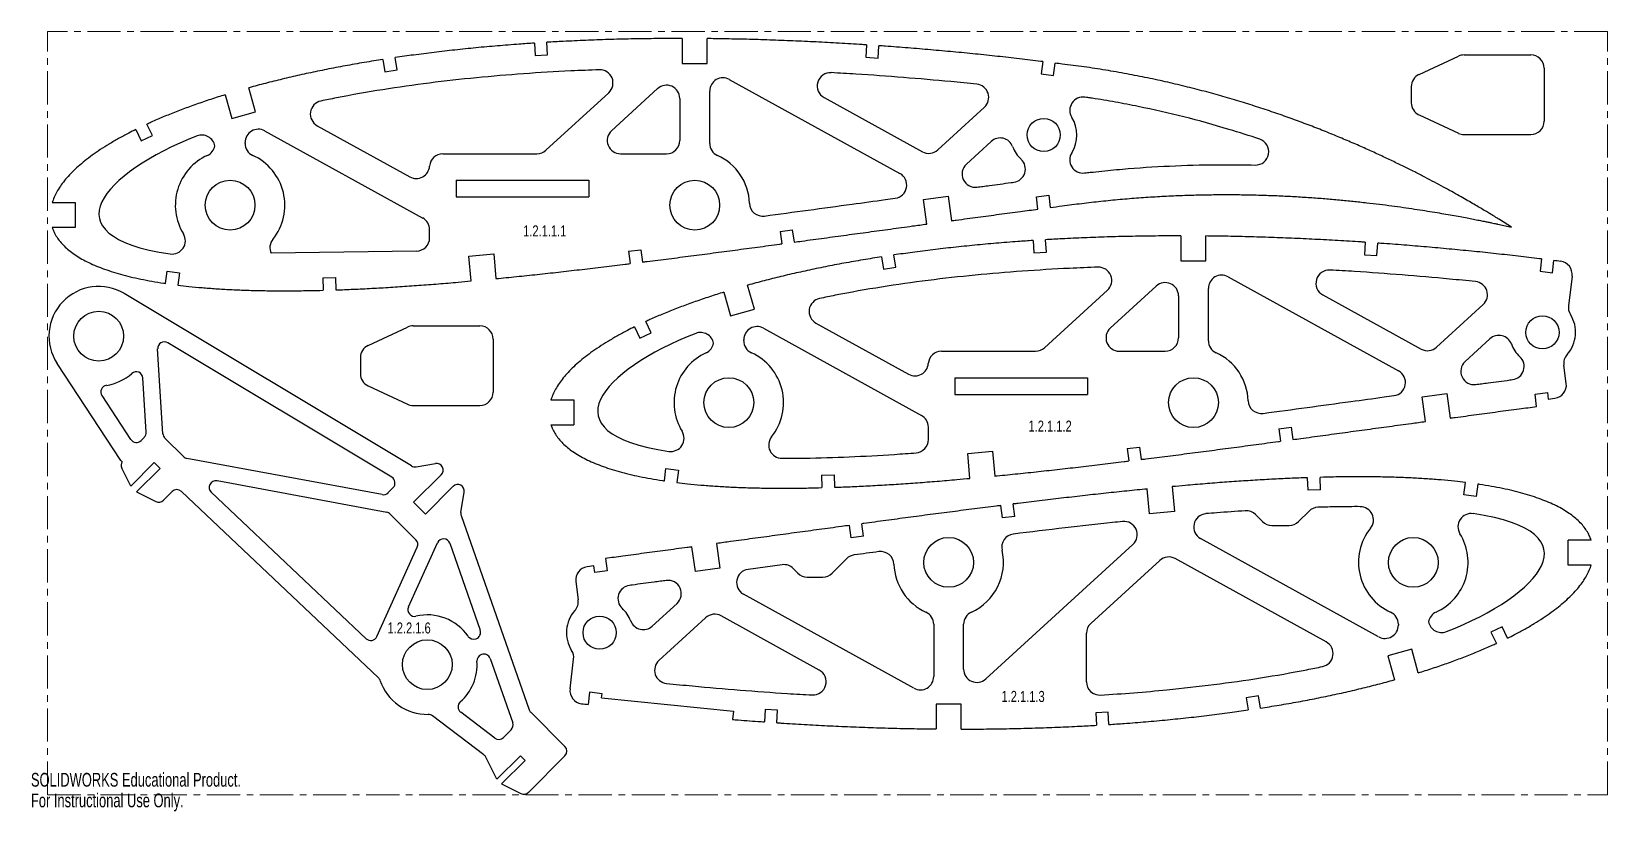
# Model space of a CAD drawing. Header units: inches. Extents: x 0 to 23.8, y 0 to 11.8.
import ezdxf

# ---------------------------------------------------------------- set-up
doc = ezdxf.new("R2010")
doc.units = ezdxf.units.IN
doc.header["$MEASUREMENT"] = 0
doc.linetypes.add('CENTERX2', pattern=[0.8, 0.5, -0.1, 0.1, -0.1])
doc.layers.add('PART_NAMES', color=1, linetype='Continuous')
doc.styles.add('SLDTEXTSTYLE0', font='TXT', dxfattribs={"width": 0.75})
doc.styles.add('SLDTEXTSTYLE1', font='TXT', dxfattribs={"width": 0.7})

msp = doc.modelspace()

# ---------------------------------------------------------------- linework, layer by layer
at = {"color": 7, "linetype": 'CENTERX2', "lineweight": 18}
for p, q in [((0.25, 0.25), (0.25, 11.75)), ((23.75, 11.75), (0.25, 11.75)), ((23.75, 0.25), (23.75, 11.75)), ((0.25, 0.25), (23.75, 0.25))]:
    msp.add_line(p, q, dxfattribs=at)
at = {"color": 7, "linetype": 'Continuous', "lineweight": 25}
for p, q in [((9.812, 11.645), (9.812, 11.268)), ((10.187, 11.268), (10.187, 11.643)), ((7.585, 11.575), (7.597, 11.388)), ((7.597, 11.388), (7.784, 11.4)), ((7.784, 11.4), (7.772, 11.587)), ((12.588, 11.548), (12.575, 11.361)), ((12.762, 11.349), (12.775, 11.536)), ((21.59, 11.397), (22.595, 11.397)), ((5.302, 11.329), (5.33, 11.143)), ((5.33, 11.143), (5.515, 11.171)), ((5.515, 11.171), (5.487, 11.357)), ((9.812, 11.268), (10.187, 11.268)), ((12.575, 11.361), (12.762, 11.349)), ((15.244, 11.297), (15.221, 11.111)), ((15.407, 11.088), (15.43, 11.274)), ((20.911, 11.101), (21.505, 11.379)), ((22.795, 11.197), (22.795, 10.397)), ((10.521, 11.029), (13.091, 9.611)), ((15.221, 11.111), (15.407, 11.088)), ((2.924, 10.796), (3.024, 10.44)), ((3.385, 10.541), (3.284, 10.902)), ((7.757, 9.96), (8.704, 10.826)), ((8.747, 10.255), (9.44, 10.889)), ((9.775, 10.741), (9.775, 10.108)), ((10.225, 10.065), (10.225, 10.853)), ((11.948, 10.755), (13.429, 9.939)), ((20.795, 10.92), (20.795, 10.675)), ((3.024, 10.44), (3.385, 10.541)), ((13.66, 9.966), (14.364, 10.609)), ((20.911, 10.494), (21.505, 10.216)), ((1.579, 10.273), (1.66, 10.104)), ((1.829, 10.185), (1.748, 10.354)), ((3.521, 10.253), (5.902, 8.94)), ((4.312, 10.331), (5.709, 9.56)), ((1.66, 10.104), (1.829, 10.185)), ((3.225, 10.065), (3.225, 10.078)), ((14.092, 9.751), (14.467, 10.093)), ((21.59, 10.197), (22.595, 10.197)), ((6.205, 9.908), (7.622, 9.908)), ((8.882, 9.908), (9.575, 9.908)), ((6.406, 9.508), (8.406, 9.508)), ((6.406, 9.508), (6.406, 9.258)), ((8.406, 9.508), (8.406, 9.258)), ((13.444, 9.22), (13.816, 9.27)), ((13.816, 9.27), (13.866, 8.899)), ((15.146, 9.259), (15.332, 9.284)), ((15.17, 9.073), (15.146, 9.259)), ((15.332, 9.284), (15.356, 9.098)), ((0.32, 9.172), (0.666, 9.172)), ((0.666, 9.172), (0.666, 8.797)), ((6.406, 9.258), (8.406, 9.258)), ((13.495, 8.848), (13.444, 9.22)), ((0.666, 8.797), (0.321, 8.797)), ((22.096, 8.848), (22.306, 8.804)), ((22.306, 8.804), (22.123, 8.917)), ((6.006, 8.642), (6.006, 8.765)), ((11.285, 8.736), (11.47, 8.762)), ((11.285, 8.736), (11.31, 8.551)), ((11.47, 8.762), (11.496, 8.576)), ((15.098, 8.601), (15.11, 8.414)), ((15.297, 8.425), (15.285, 8.613)), ((17.325, 8.671), (17.325, 8.294)), ((17.7, 8.294), (17.7, 8.669)), ((20.101, 8.574), (20.088, 8.387)), ((20.275, 8.374), (20.288, 8.561)), ((5.809, 8.442), (3.619, 8.408)), ((6.599, 8.366), (6.972, 8.4)), ((6.633, 7.991), (6.599, 8.366)), ((6.972, 8.4), (7.006, 8.026)), ((9.002, 8.439), (9.189, 8.462)), ((9.002, 8.439), (9.026, 8.253)), ((9.189, 8.462), (9.212, 8.276)), ((12.815, 8.354), (12.843, 8.169)), ((13.029, 8.197), (13, 8.383)), ((15.11, 8.414), (15.297, 8.425)), ((20.088, 8.387), (20.275, 8.374)), ((22.757, 8.323), (22.734, 8.137)), ((2.029, 7.954), (2.054, 8.139)), ((2.054, 8.139), (2.24, 8.114)), ((2.24, 8.114), (2.215, 7.928)), ((12.843, 8.169), (13.029, 8.197)), ((17.325, 8.294), (17.7, 8.294)), ((22.734, 8.137), (22.92, 8.114)), ((22.92, 8.114), (22.943, 8.3)), ((4.398, 8.038), (4.586, 8.044)), ((4.398, 8.038), (4.404, 7.851)), ((4.586, 8.044), (4.591, 7.857)), ((10.898, 7.566), (10.797, 7.928)), ((15.27, 6.986), (16.217, 7.852)), ((16.26, 7.281), (16.953, 7.914)), ((17.738, 7.091), (17.738, 7.879)), ((18.034, 8.054), (20.604, 6.637)), ((23.217, 8.064), (23.162, 7.617)), ((5.734, 5.205), (1.407, 7.802)), ((10.438, 7.822), (10.537, 7.466)), ((17.288, 7.767), (17.288, 7.133)), ((19.461, 7.781), (20.942, 6.964)), ((21.174, 6.992), (21.877, 7.635)), ((9.342, 7.211), (9.262, 7.38)), ((10.537, 7.466), (10.898, 7.566)), ((5.079, 7.018), (5.673, 7.296)), ((5.758, 7.315), (6.764, 7.315)), ((9.092, 7.299), (9.173, 7.13)), ((9.173, 7.13), (9.342, 7.211)), ((11.034, 7.279), (13.416, 5.966)), ((11.825, 7.357), (13.222, 6.586)), ((1.988, 5.69), (1.909, 6.969)), ((5.437, 5.033), (2.06, 7.06)), ((6.964, 7.115), (6.964, 6.315)), ((10.738, 7.091), (10.738, 7.104)), ((13.718, 6.933), (15.135, 6.933)), ((16.395, 6.933), (17.088, 6.933)), ((21.605, 6.777), (21.98, 7.119)), ((1.356, 5.284), (0.394, 6.748)), ((4.964, 6.837), (4.964, 6.592)), ((23.129, 6.448), (23.093, 6.723)), ((1.736, 5.712), (1.686, 6.53)), ((5.079, 6.411), (5.673, 6.133)), ((13.919, 6.533), (15.919, 6.533)), ((13.919, 6.533), (13.919, 6.283)), ((15.919, 6.533), (15.919, 6.283)), ((1.505, 5.604), (1.071, 6.265)), ((7.833, 6.198), (8.179, 6.198)), ((8.179, 6.198), (8.179, 5.823)), ((13.919, 6.283), (15.919, 6.283)), ((20.957, 6.246), (21.329, 6.296)), ((21.008, 5.874), (20.957, 6.246)), ((21.329, 6.296), (21.379, 5.924)), ((22.659, 6.285), (22.845, 6.31)), ((22.683, 6.099), (22.659, 6.285)), ((22.845, 6.31), (22.858, 6.21)), ((22.858, 6.21), (22.957, 6.224)), ((5.758, 6.115), (6.764, 6.115)), ((7.834, 5.823), (8.179, 5.823)), ((13.519, 5.601), (13.519, 5.79)), ((18.798, 5.762), (18.984, 5.787)), ((18.798, 5.762), (18.823, 5.577)), ((18.984, 5.787), (19.009, 5.602)), ((1.707, 5.635), (1.659, 5.588)), ((2.017, 5.625), (2.298, 5.345)), ((16.516, 5.465), (16.702, 5.488)), ((16.516, 5.465), (16.539, 5.279)), ((16.702, 5.488), (16.725, 5.302)), ((1.356, 5.284), (1.373, 5.268)), ((1.503, 4.901), (1.857, 5.255)), ((1.857, 5.255), (1.945, 5.167)), ((5.291, 4.772), (2.35, 5.317)), ((5.802, 5.192), (6.094, 5.241)), ((14.112, 5.391), (14.485, 5.425)), ((14.146, 5.017), (14.112, 5.391)), ((14.485, 5.425), (14.519, 5.052)), ((1.503, 4.901), (1.369, 5.171)), ((1.945, 5.167), (1.592, 4.813)), ((5.765, 4.656), (6.181, 5.071)), ((9.542, 4.979), (9.567, 5.165)), ((9.567, 5.165), (9.753, 5.14)), ((9.753, 5.14), (9.728, 4.954)), ((11.911, 5.064), (12.099, 5.07)), ((11.911, 5.064), (11.917, 4.877)), ((12.099, 5.07), (12.105, 4.882)), ((19.239, 4.839), (19.233, 5.027)), ((19.426, 4.845), (19.42, 5.032)), ((1.592, 4.813), (1.881, 4.669)), ((2.127, 4.818), (1.996, 4.687)), ((2.267, 4.82), (5.232, 2.017)), ((5.051, 2.601), (2.717, 4.808)), ((5.36, 4.505), (2.804, 4.979)), ((5.379, 4.8), (5.456, 4.877)), ((5.942, 4.479), (6.358, 4.895)), ((6.477, 4.504), (6.527, 4.807)), ((16.852, 4.484), (16.818, 4.857)), ((17.192, 4.892), (17.226, 4.518)), ((19.426, 4.845), (19.239, 4.839)), ((21.585, 4.769), (21.61, 4.955)), ((21.77, 4.744), (21.585, 4.769)), ((21.796, 4.93), (21.77, 4.744)), ((5.765, 4.656), (5.942, 4.479)), ((14.636, 4.421), (14.613, 4.607)), ((14.822, 4.444), (14.799, 4.631)), ((17.226, 4.518), (16.852, 4.484)), ((19.096, 4.365), (19.254, 4.523)), ((5.413, 4.478), (5.799, 4.092)), ((6.481, 4.455), (7.507, 1.53)), ((12.354, 4.122), (12.329, 4.307)), ((12.54, 4.147), (12.515, 4.333)), ((14.822, 4.444), (14.636, 4.421)), ((18.554, 4.365), (18.449, 4.47)), ((18.695, 4.306), (18.955, 4.306)), ((5.687, 3.079), (6.124, 4.047)), ((6.309, 4.038), (6.769, 2.728)), ((12.54, 4.147), (12.354, 4.122)), ((20.303, 2.63), (17.62, 4.11)), ((23.504, 4.086), (23.159, 4.086)), ((23.159, 3.711), (23.159, 4.086)), ((5.211, 2.633), (5.819, 3.98)), ((8.654, 3.81), (8.679, 3.624)), ((10.009, 3.613), (9.958, 3.985)), ((10.33, 4.035), (10.38, 3.663)), ((12.071, 3.589), (12.289, 3.807)), ((16.601, 4.02), (14.385, 1.995)), ((19.512, 2.552), (17.237, 3.808)), ((8.48, 3.699), (8.381, 3.686)), ((8.493, 3.599), (8.48, 3.699)), ((8.679, 3.624), (8.493, 3.599)), ((10.38, 3.663), (10.009, 3.613)), ((11.316, 3.715), (10.803, 3.645)), ((11.554, 3.589), (11.484, 3.659)), ((17.005, 3.78), (15.965, 2.829)), ((23.504, 3.711), (23.159, 3.711)), ((8.209, 3.461), (8.245, 3.186)), ((11.695, 3.53), (11.93, 3.53)), ((9.733, 3.132), (9.358, 2.79)), ((13.303, 1.855), (10.734, 3.272)), ((10.164, 2.917), (9.46, 2.274)), ((11.876, 2.128), (10.396, 2.945)), ((13.6, 2.818), (13.6, 2.03)), ((14.05, 2.142), (14.05, 2.818)), ((15.9, 1.951), (15.9, 2.682)), ((20.6, 2.818), (20.6, 2.805)), ((22.164, 2.779), (21.995, 2.698)), ((21.995, 2.698), (22.076, 2.529)), ((22.245, 2.61), (22.164, 2.779)), ((6.703, 2.599), (6.707, 2.6)), ((20.801, 2.443), (20.44, 2.343)), ((20.9, 2.087), (20.801, 2.443)), ((6.786, 2.363), (6.79, 2.365)), ((6.918, 2.303), (7.258, 1.332)), ((8.121, 1.845), (8.176, 2.292)), ((20.44, 2.343), (20.54, 1.981)), ((8.417, 1.795), (8.395, 1.609)), ((8.603, 1.772), (8.417, 1.795)), ((8.596, 1.71), (8.603, 1.772)), ((8.596, 1.71), (10.586, 1.508)), ((18.494, 1.74), (18.309, 1.712)), ((18.309, 1.712), (18.337, 1.527)), ((18.523, 1.555), (18.494, 1.74)), ((6.824, 0.85), (6.049, 1.439)), ((6.987, 1.103), (6.474, 1.493)), ((7.531, 1.492), (8.045, 0.978)), ((10.586, 1.508), (10.57, 1.384)), ((11.062, 1.535), (11.049, 1.348)), ((11.249, 1.522), (11.062, 1.535)), ((11.236, 1.335), (11.249, 1.522)), ((14.012, 1.615), (13.637, 1.616)), ((13.637, 1.616), (13.637, 1.241)), ((14.012, 1.239), (14.012, 1.615)), ((16.228, 1.495), (16.04, 1.484)), ((16.04, 1.484), (16.052, 1.297)), ((16.239, 1.308), (16.228, 1.495)), ((7.235, 1.228), (7.119, 1.112)), ((7.02, 0.483), (6.853, 0.816)), ((7.02, 0.483), (7.373, 0.836)), ((7.444, 0.766), (7.09, 0.412)), ((7.373, 0.836), (7.444, 0.766)), ((8.045, 0.836), (7.495, 0.286)), ((7.09, 0.412), (7.379, 0.268))]:
    msp.add_line(p, q, dxfattribs=at)
for centre, radius in [((15.257, 10.191), 0.25), ((3, 9.133), 0.375), ((10, 9.133), 0.375), ((1.021, 7.159), 0.375), ((22.77, 7.217), 0.25), ((10.513, 6.158), 0.375), ((17.513, 6.158), 0.375), ((13.825, 3.751), 0.375), ((20.825, 3.751), 0.375), ((8.567, 2.692), 0.25), ((5.971, 2.21), 0.375)]:
    msp.add_circle(centre, radius, dxfattribs=at)
for centre, radius, start, end in [((21.59, 11.197), 0.2, 90, 115.0169), ((22.595, 11.197), 0.2, 0, 90), ((8.569, 10.974), 0.2, 312.4269, 92.0133), ((9.575, 10.741), 0.2, 0, 132.4269), ((10.425, 10.853), 0.2, 61.1174, 180), ((12.045, 10.93), 0.2, 86.8207, 241.1174), ((14.229, 10.757), 0.2, 312.4269, 84.1354), ((20.995, 10.92), 0.2, 115.0169, 180), ((4.409, 10.506), 0.2, 101.8555, 241.1174), ((15.85, 10.563), 0.2, 81.6529, 212.0882), ((15.257, 10.191), 0.5, 327.7386, 32.0882), ((20.995, 10.675), 0.2, 180, 244.9831), ((3.425, 10.078), 0.2, 61.1174, 180), ((8.882, 10.108), 0.2, 132.4269, 270), ((21.59, 10.397), 0.2, 244.9831, 270), ((22.595, 10.397), 0.2, 270, 0), ((2.575, 9.99), 0.2, 10.9147, 111.3382), ((2.575, 10.065), 0.2, 294.4963, 349.0853), ((3.425, 10.065), 0.2, 180, 245.5037), ((9.575, 10.108), 0.2, 270, 0), ((10.425, 10.065), 0.2, 180, 245.5037), ((14.601, 9.946), 0.2, 20.5193, 132.4269), ((15.257, 10.191), 0.5, 200.5193, 227.1826), ((18.448, 9.938), 0.2, 268.6299, 71.3771), ((3, 9.133), 0.825, 114.4963, 211.5447), ((3, 9.133), 0.825, 321.3799, 65.5037), ((6.205, 9.708), 0.2, 90, 176.0179), ((7.622, 10.108), 0.2, 270, 312.4269), ((10, 9.133), 0.825, 1.9847, 65.5037), ((13.526, 10.114), 0.2, 241.1174, 312.4269), ((14.227, 9.603), 0.2, 132.4269, 277.66), ((14.781, 9.677), 0.2, 277.597, 47.1826), ((15.849, 9.817), 0.2, 147.7386, 276.734), ((5.806, 9.735), 0.2, 241.1174, 356.0179), ((12.994, 9.436), 0.2, 277.7611, 61.1174), ((11.024, 9.168), 0.2, 181.9847, 277.6674), ((5.806, 8.765), 0.2, 0, 61.1174), ((2.126, 8.596), 0.2, 261.6126, 31.5447), ((3.8, 8.493), 0.2, 141.3799, 204.9975), ((5.806, 8.642), 0.2, 270.8725, 0), ((16.082, 7.999), 0.2, 312.4269, 92.0133), ((17.938, 7.879), 0.2, 61.1174, 180), ((19.558, 7.956), 0.2, 86.8207, 241.1174), ((23.018, 8.089), 0.2, 353.0342, 82.8041), ((1.021, 7.159), 0.75, 59.0206, 213.3091), ((17.088, 7.767), 0.2, 0, 132.4269), ((21.742, 7.783), 0.2, 312.4269, 84.1345), ((11.922, 7.532), 0.2, 101.8555, 241.1174), ((23.36, 7.593), 0.2, 173.0342, 212.5172), ((22.77, 7.217), 0.5, 318.0898, 32.5172), ((5.758, 7.115), 0.2, 90, 115.0169), ((6.764, 7.115), 0.2, 0, 90), ((10.088, 7.015), 0.2, 10.9147, 111.3382), ((10.938, 7.104), 0.2, 61.1174, 180), ((16.395, 7.133), 0.2, 132.4269, 270), ((17.088, 7.133), 0.2, 270, 0), ((22.115, 6.971), 0.2, 20.5193, 132.4269), ((2.009, 6.975), 0.1, 59.0206, 183.533), ((5.164, 6.837), 0.2, 115.0169, 180), ((10.513, 6.158), 0.825, 114.4963, 211.5447), ((10.088, 7.091), 0.2, 294.4963, 349.0853), ((10.938, 7.091), 0.2, 180, 245.5037), ((10.513, 6.158), 0.825, 321.3799, 65.5037), ((13.718, 6.733), 0.2, 90, 176.0179), ((15.135, 7.133), 0.2, 270, 312.4269), ((17.938, 7.091), 0.2, 180, 245.5037), ((17.513, 6.158), 0.825, 1.9847, 65.5037), ((21.039, 7.14), 0.2, 241.1174, 312.4269), ((22.77, 7.217), 0.5, 200.5193, 227.1826), ((13.319, 6.761), 0.2, 241.1174, 356.0179), ((21.74, 6.629), 0.2, 132.4269, 277.66), ((22.294, 6.703), 0.2, 277.597, 47.1826), ((23.291, 6.749), 0.2, 138.0898, 187.5), ((1.154, 6.32), 0.1, 98.9934, 213.3091), ((1.021, 7.159), 0.75, 278.9934, 311.6231), ((1.586, 6.524), 0.1, 3.533, 131.6231), ((5.164, 6.592), 0.2, 180, 244.9831), ((20.507, 6.462), 0.2, 277.7611, 61.1174), ((22.931, 6.422), 0.2, 277.5, 7.5), ((6.764, 6.315), 0.2, 270, 0), ((18.537, 6.194), 0.2, 181.9847, 277.6674), ((5.758, 6.315), 0.2, 244.9831, 270), ((13.319, 5.79), 0.2, 0, 61.1174), ((1.636, 5.706), 0.1, 315, 3.533), ((9.639, 5.622), 0.2, 261.6126, 31.5447), ((1.589, 5.659), 0.1, 213.3091, 315), ((2.088, 5.696), 0.1, 183.533, 225), ((11.314, 5.519), 0.2, 141.3799, 269.9406), ((13.319, 5.601), 0.2, 274.2108, 0), ((1.458, 5.215), 0.1, 148.1981, 206.5651), ((2.368, 5.415), 0.1, 225, 259.5094), ((6.11, 5.142), 0.1, 315, 99.4623), ((5.385, 4.948), 0.1, 315, 59.0206), ((5.785, 5.291), 0.1, 239.0206, 279.4623), ((2.198, 4.748), 0.1, 46.6088, 135), ((2.785, 4.88), 0.1, 79.5094, 226.6088), ((5.309, 4.871), 0.1, 259.5094, 315), ((6.429, 4.824), 0.1, 350.5377, 135), ((1.926, 4.758), 0.1, 243.4349, 315), ((18.307, 4.329), 0.2, 45, 93.7689), ((19.395, 4.381), 0.2, 91.6384, 135), ((20.024, 4.39), 0.2, 321.3799, 89.9406), ((5.342, 4.407), 0.1, 45, 79.5094), ((6.575, 4.488), 0.1, 170.5377, 199.329), ((16.466, 4.168), 0.2, 312.4269, 95.9816), ((17.717, 4.285), 0.2, 94.6314, 241.1174), ((18.695, 4.506), 0.2, 225, 270), ((18.955, 4.506), 0.2, 270, 315), ((21.698, 4.287), 0.2, 81.6126, 211.5447), ((5.728, 4.021), 0.1, 335.706, 45), ((6.215, 4.005), 0.1, 19.329, 155.706), ((14.824, 3.979), 0.2, 97.0614, 192.8522), ((20.825, 3.751), 0.825, 141.3799, 245.5037), ((20.825, 3.751), 0.825, 294.4963, 31.5447), ((12.43, 3.665), 0.2, 97.7154, 135), ((12.8, 3.715), 0.2, 1.9847, 97.6674), ((13.825, 3.751), 0.825, 294.4963, 12.8522), ((17.14, 3.633), 0.2, 61.1174, 132.4269), ((8.407, 3.487), 0.2, 97.5, 187.5), ((10.83, 3.447), 0.2, 97.7611, 241.1174), ((11.343, 3.517), 0.2, 45, 97.7748), ((11.695, 3.73), 0.2, 225, 270), ((11.93, 3.73), 0.2, 270, 315), ((13.825, 3.751), 0.825, 181.9847, 245.5037), ((9.043, 3.206), 0.2, 97.597, 227.1826), ((9.598, 3.28), 0.2, 312.4269, 97.66), ((8.046, 3.16), 0.2, 318.0898, 7.5), ((5.778, 3.037), 0.1, 155.706, 283.1455), ((5.971, 2.21), 0.75, 34.6785, 103.1455), ((8.567, 2.692), 0.5, 138.0898, 212.5172), ((8.567, 2.692), 0.5, 20.5193, 47.1826), ((9.223, 2.938), 0.2, 200.5193, 312.4269), ((10.299, 2.77), 0.2, 61.1174, 132.4269), ((13.4, 2.818), 0.2, 360, 65.5037), ((14.25, 2.818), 0.2, 114.4963, 180), ((20.4, 2.818), 0.2, 0, 65.5037), ((21.25, 2.818), 0.2, 114.4963, 169.0853), ((21.25, 2.894), 0.2, 190.9147, 291.3382), ((5.12, 2.674), 0.1, 226.6088, 335.706), ((6.67, 2.693), 0.1, 214.6785, 289.329), ((6.674, 2.695), 0.1, 289.329, 19.329), ((16.1, 2.682), 0.2, 132.4269, 180), ((20.4, 2.805), 0.2, 241.1174, 0), ((7.977, 2.316), 0.2, 353.0342, 32.5172), ((19.416, 2.377), 0.2, 281.8555, 61.1174), ((5.971, 2.21), 0.75, 311.4916, 3.9795), ((6.819, 2.269), 0.1, 109.329, 183.9795), ((6.823, 2.27), 0.1, 19.329, 109.329), ((9.595, 2.126), 0.2, 132.4269, 264.1345), ((14.25, 2.142), 0.2, 180, 312.4269), ((5.164, 1.944), 0.1, 18.1942, 46.6088), ((5.971, 2.21), 0.75, 198.1942, 271.1496), ((11.78, 1.953), 0.2, 266.8207, 61.1174), ((13.4, 2.03), 0.2, 241.1174, 0), ((16.1, 1.951), 0.2, 180, 273.5597), ((8.32, 1.82), 0.2, 173.0342, 262.8041), ((5.988, 1.36), 0.1, 52.7864, 91.1496), ((6.534, 1.573), 0.1, 131.4916, 232.7864), ((7.601, 1.563), 0.1, 199.329, 225), ((7.164, 1.299), 0.1, 315, 19.329), ((7.048, 1.183), 0.1, 232.7864, 315), ((7.974, 0.907), 0.1, 315, 45), ((6.764, 0.771), 0.1, 26.5651, 52.7864), ((7.424, 0.357), 0.1, 243.4349, 315)]:
    msp.add_arc(centre, radius, start, end, dxfattribs=at)
for points, knots in [([(9.812, 11.645), (9.786, 11.645), (9.644, 11.645), (9.386, 11.643), (9.041, 11.638), (8.698, 11.629), (8.358, 11.617), (8.05, 11.602), (7.855, 11.592), (7.772, 11.587)], [0.55114522, 0.55114522, 0.55114522, 0.55114522, 0.55458298, 0.56952955, 0.58440342, 0.59919099, 0.61387684, 0.62844747, 0.63911645, 0.63911645, 0.63911645, 0.63911645]), ([(12.588, 11.548), (12.567, 11.55), (12.43, 11.559), (12.176, 11.574), (11.828, 11.593), (11.479, 11.609), (11.129, 11.622), (10.78, 11.633), (10.465, 11.639), (10.268, 11.642), (10.187, 11.643)], [0.4314156, 0.4314156, 0.4314156, 0.4314156, 0.4341867, 0.4491773, 0.4642148, 0.479284, 0.4943697, 0.5094578, 0.5245323, 0.5349824, 0.5349824, 0.5349824, 0.5349824]), ([(7.585, 11.575), (7.508, 11.57), (7.322, 11.557), (7.028, 11.534), (6.706, 11.505), (6.387, 11.472), (6.074, 11.436), (5.775, 11.398), (5.58, 11.37), (5.487, 11.357)], [0.64719772, 0.64719772, 0.64719772, 0.64719772, 0.65718605, 0.67132555, 0.68529401, 0.69907815, 0.71266509, 0.72604264, 0.7381276, 0.7381276, 0.7381276, 0.7381276]), ([(15.244, 11.297), (15.234, 11.298), (15.116, 11.312), (14.889, 11.339), (14.56, 11.376), (14.228, 11.411), (13.892, 11.444), (13.554, 11.474), (13.212, 11.503), (12.953, 11.523), (12.807, 11.533), (12.775, 11.536)], [0.3164238, 0.3164238, 0.3164238, 0.3164238, 0.3176892, 0.3317841, 0.3460397, 0.3604439, 0.3749827, 0.3896405, 0.4044033, 0.4192566, 0.4233343, 0.4233343, 0.4233343, 0.4233343]), ([(5.302, 11.329), (5.257, 11.322), (5.115, 11.299), (4.878, 11.259), (4.595, 11.207), (4.319, 11.152), (4.05, 11.094), (3.788, 11.033), (3.534, 10.97), (3.367, 10.925), (3.285, 10.902), (3.284, 10.902)], [0.74620886, 0.74620886, 0.74620886, 0.74620886, 0.75211759, 0.76479204, 0.77720815, 0.78935568, 0.80122396, 0.81280369, 0.82408291, 0.8350546, 0.8351399, 0.8351399, 0.8351399, 0.8351399]), ([(8.562, 11.173), (8.419, 11.168), (7.8, 11.143), (6.709, 11.065), (5.532, 10.918), (4.755, 10.781), (4.446, 10.718), (4.368, 10.702)], [0.6057154, 0.6057154, 0.6057154, 0.6057154, 0.6244665, 0.6869131, 0.7493598, 0.7805831, 0.7911832, 0.7911832, 0.7911832, 0.7911832]), ([(22.123, 8.917), (22.122, 8.918), (22.115, 8.922), (22.1, 8.931), (22.075, 8.946), (22.04, 8.968), (21.995, 8.995), (21.939, 9.028), (21.874, 9.067), (21.799, 9.112), (21.714, 9.161), (21.619, 9.216), (21.514, 9.275), (21.4, 9.34), (21.275, 9.408), (21.141, 9.48), (20.996, 9.556), (20.843, 9.635), (20.679, 9.717), (20.506, 9.801), (20.323, 9.887), (20.131, 9.975), (19.929, 10.064), (19.718, 10.154), (19.498, 10.244), (19.269, 10.334), (19.031, 10.423), (18.784, 10.511), (18.528, 10.597), (18.263, 10.681), (17.991, 10.762), (17.71, 10.841), (17.421, 10.915), (17.124, 10.986), (16.82, 11.052), (16.508, 11.113), (16.189, 11.169), (15.864, 11.219), (15.61, 11.251), (15.465, 11.269), (15.43, 11.274)], [0, 0, 0, 0, 0.0002541, 0.0010154, 0.0022834, 0.0040566, 0.006331, 0.0091053, 0.0123745, 0.016134, 0.0203797, 0.025106, 0.0303062, 0.0359722, 0.0420995, 0.0486781, 0.0557017, 0.0631602, 0.0710458, 0.0793498, 0.0880629, 0.0971758, 0.1066781, 0.1165616, 0.1268143, 0.1374283, 0.1483936, 0.1596998, 0.1713381, 0.1832977, 0.1955696, 0.2081436, 0.2210116, 0.2341618, 0.2475875, 0.2612768, 0.2752227, 0.2894141, 0.3037712, 0.3083425, 0.3083425, 0.3083425, 0.3083425]), ([(14.25, 10.956), (14.119, 10.969), (13.75, 11.006), (13.143, 11.058), (12.542, 11.102), (12.18, 11.123), (12.056, 11.13)], [0.3575496, 0.3575496, 0.3575496, 0.3575496, 0.37467988, 0.4059032, 0.43712652, 0.45331433, 0.45331433, 0.45331433, 0.45331433]), ([(2.924, 10.796), (2.889, 10.786), (2.781, 10.751), (2.602, 10.692), (2.39, 10.618), (2.188, 10.542), (1.996, 10.464), (1.85, 10.401), (1.769, 10.364), (1.748, 10.354)], [0.85130437, 0.85130437, 0.85130437, 0.85130437, 0.85603785, 0.86603383, 0.87568884, 0.88499772, 0.89395343, 0.9025529, 0.9054973, 0.9054973, 0.9054973, 0.9054973]), ([(18.512, 10.127), (18.357, 10.179), (17.978, 10.3), (17.369, 10.469), (16.797, 10.599), (16.337, 10.687), (16.083, 10.73), (15.93, 10.753), (15.894, 10.758), (15.879, 10.761)], [0.1656412, 0.1656412, 0.1656412, 0.1656412, 0.1873399, 0.2185633, 0.2497866, 0.2653982, 0.2810099, 0.2840212, 0.2859727, 0.2859727, 0.2859727, 0.2859727]), ([(1.579, 10.273), (1.544, 10.256), (1.457, 10.212), (1.323, 10.139), (1.18, 10.056), (1.047, 9.972), (0.925, 9.888), (0.813, 9.803), (0.712, 9.718), (0.621, 9.633), (0.541, 9.548), (0.473, 9.463), (0.415, 9.379), (0.367, 9.295), (0.338, 9.226), (0.324, 9.185), (0.32, 9.172)], [0.9135786, 0.9135786, 0.9135786, 0.9135786, 0.91866073, 0.92616625, 0.93330263, 0.94007122, 0.94647478, 0.95251753, 0.95820482, 0.96354665, 0.9685566, 0.97324991, 0.97765104, 0.98178704, 0.98569423, 0.98736392, 0.98736392, 0.98736392, 0.98736392]), ([(15.872, 9.619), (15.887, 9.62), (15.93, 9.625), (16.031, 9.637), (16.235, 9.658), (16.65, 9.696), (17.243, 9.732), (17.881, 9.746), (18.281, 9.742), (18.443, 9.738)], [0.7212113, 0.7212113, 0.7212113, 0.7212113, 0.7231627, 0.7268056, 0.7346112, 0.7502223, 0.7814445, 0.8126667, 0.8340248, 0.8340248, 0.8340248, 0.8340248]), ([(14.254, 9.405), (14.282, 9.409), (14.344, 9.417), (14.514, 9.44), (14.67, 9.461), (14.793, 9.477), (14.808, 9.479)], [0.6481961, 0.6481961, 0.6481961, 0.6481961, 0.65209888, 0.65655564, 0.67133454, 0.67328593, 0.67328593, 0.67328593, 0.67328593]), ([(15.356, 9.098), (15.416, 9.106), (15.574, 9.127), (15.828, 9.161), (16.119, 9.194), (16.405, 9.222), (16.689, 9.246), (16.968, 9.264), (17.244, 9.278), (17.516, 9.287), (17.782, 9.292), (18.044, 9.294), (18.301, 9.291), (18.552, 9.285), (18.796, 9.276), (19.035, 9.264), (19.266, 9.249), (19.491, 9.233), (19.708, 9.214), (19.918, 9.193), (20.12, 9.171), (20.313, 9.148), (20.497, 9.125), (20.673, 9.101), (20.84, 9.076), (20.997, 9.052), (21.144, 9.028), (21.282, 9.005), (21.409, 8.983), (21.526, 8.961), (21.632, 8.941), (21.728, 8.923), (21.813, 8.906), (21.887, 8.892), (21.949, 8.879), (22.001, 8.868), (22.041, 8.86), (22.069, 8.854), (22.086, 8.851), (22.094, 8.849), (22.096, 8.848)], [0.6954317, 0.6954317, 0.6954317, 0.6954317, 0.7035818, 0.7169076, 0.7300093, 0.7429521, 0.7557256, 0.76832, 0.7807243, 0.7929265, 0.804916, 0.8166791, 0.8282035, 0.8394749, 0.8504814, 0.8612077, 0.8716393, 0.8817634, 0.8915636, 0.9010274, 0.910139, 0.918884, 0.9272493, 0.9352211, 0.9427847, 0.9499282, 0.9566385, 0.9629042, 0.9687123, 0.9740545, 0.9789184, 0.9832972, 0.9871802, 0.9905607, 0.9934334, 0.9957906, 0.9976296, 0.9989458, 0.9997366, 1, 1, 1, 1]), ([(11.051, 8.97), (11.49, 9.029), (12.097, 9.112), (12.754, 9.201), (12.971, 9.231), (13.021, 9.238)], [0.50302215, 0.50302215, 0.50302215, 0.50302215, 0.56288899, 0.58559344, 0.59237477, 0.59237477, 0.59237477, 0.59237477]), ([(13.866, 8.899), (13.891, 8.902), (14.024, 8.92), (14.264, 8.952), (14.587, 8.996), (14.888, 9.036), (15.082, 9.062), (15.17, 9.073)], [0.62792583, 0.62792583, 0.62792583, 0.62792583, 0.63126942, 0.64600652, 0.66062068, 0.67509819, 0.68701017, 0.68701017, 0.68701017, 0.68701017]), ([(0.321, 8.797), (0.328, 8.774), (0.348, 8.725), (0.387, 8.653), (0.438, 8.583), (0.5, 8.516), (0.571, 8.452), (0.653, 8.391), (0.745, 8.333), (0.847, 8.279), (0.958, 8.227), (1.079, 8.179), (1.21, 8.134), (1.35, 8.092), (1.5, 8.054), (1.658, 8.018), (1.825, 7.986), (1.95, 7.965), (2.019, 7.955), (2.029, 7.954)], [0.00393512, 0.00393512, 0.00393512, 0.00393512, 0.00729323, 0.01102814, 0.01490108, 0.01896327, 0.02325848, 0.02782063, 0.03267908, 0.03785316, 0.04336187, 0.04921468, 0.05542235, 0.06198879, 0.06891804, 0.07621116, 0.08386839, 0.09188741, 0.09323996, 0.09323996, 0.09323996, 0.09323996]), ([(11.496, 8.576), (11.535, 8.581), (11.687, 8.602), (11.95, 8.638), (12.285, 8.683), (12.618, 8.729), (12.951, 8.774), (13.243, 8.814), (13.424, 8.839), (13.495, 8.848)], [0.52046547, 0.52046547, 0.52046547, 0.52046547, 0.52588733, 0.54107831, 0.55624723, 0.57138178, 0.58646604, 0.60148452, 0.6110828, 0.6110828, 0.6110828, 0.6110828]), ([(9.212, 8.276), (9.235, 8.279), (9.368, 8.295), (9.612, 8.326), (9.944, 8.369), (10.276, 8.413), (10.61, 8.457), (10.945, 8.501), (11.178, 8.533), (11.3, 8.549), (11.31, 8.551)], [0.41700016, 0.41700016, 0.41700016, 0.41700016, 0.42017482, 0.43510953, 0.45012428, 0.46520307, 0.48033315, 0.49550058, 0.51068977, 0.51204396, 0.51204396, 0.51204396, 0.51204396]), ([(15.098, 8.601), (15.021, 8.596), (14.835, 8.583), (14.541, 8.56), (14.219, 8.53), (13.901, 8.498), (13.588, 8.462), (13.288, 8.424), (13.093, 8.396), (13, 8.383)], [0.64719772, 0.64719772, 0.64719772, 0.64719772, 0.65718605, 0.67132555, 0.68529401, 0.69907815, 0.71266509, 0.72604264, 0.7381276, 0.7381276, 0.7381276, 0.7381276]), ([(17.325, 8.671), (17.299, 8.671), (17.157, 8.67), (16.899, 8.669), (16.554, 8.663), (16.212, 8.655), (15.871, 8.642), (15.563, 8.628), (15.368, 8.617), (15.285, 8.613)], [0.55114522, 0.55114522, 0.55114522, 0.55114522, 0.55458298, 0.56952955, 0.58440342, 0.59919099, 0.61387684, 0.62844747, 0.63911645, 0.63911645, 0.63911645, 0.63911645]), ([(20.101, 8.574), (20.08, 8.576), (19.943, 8.585), (19.69, 8.6), (19.341, 8.619), (18.992, 8.635), (18.642, 8.648), (18.293, 8.659), (17.979, 8.665), (17.781, 8.668), (17.7, 8.669)], [0.4314156, 0.4314156, 0.4314156, 0.4314156, 0.4341867, 0.4491773, 0.4642148, 0.479284, 0.4943697, 0.5094578, 0.5245323, 0.5349824, 0.5349824, 0.5349824, 0.5349824]), ([(22.757, 8.323), (22.747, 8.324), (22.629, 8.338), (22.402, 8.365), (22.073, 8.402), (21.741, 8.437), (21.405, 8.469), (21.067, 8.5), (20.726, 8.529), (20.466, 8.549), (20.32, 8.559), (20.288, 8.561)], [0.3164238, 0.3164238, 0.3164238, 0.3164238, 0.3176892, 0.3317841, 0.3460397, 0.3604439, 0.3749827, 0.3896405, 0.4044033, 0.4192566, 0.4233343, 0.4233343, 0.4233343, 0.4233343]), ([(12.815, 8.354), (12.77, 8.347), (12.628, 8.325), (12.392, 8.285), (12.108, 8.233), (11.832, 8.178), (11.563, 8.12), (11.301, 8.059), (11.047, 7.996), (10.881, 7.951), (10.798, 7.928), (10.797, 7.928)], [0.74620886, 0.74620886, 0.74620886, 0.74620886, 0.75211759, 0.76479204, 0.77720815, 0.78935568, 0.80122396, 0.81280369, 0.82408291, 0.8350546, 0.8351399, 0.8351399, 0.8351399, 0.8351399]), ([(7.006, 8.026), (7.018, 8.027), (7.134, 8.039), (7.355, 8.061), (7.669, 8.094), (7.986, 8.129), (8.306, 8.166), (8.629, 8.204), (8.869, 8.233), (9.002, 8.25), (9.026, 8.253)], [0.3173009, 0.3173009, 0.3173009, 0.3173009, 0.31898069, 0.3329855, 0.34716279, 0.3614986, 0.37598075, 0.39059719, 0.40533259, 0.40857865, 0.40857865, 0.40857865, 0.40857865]), ([(16.075, 8.199), (15.932, 8.194), (15.314, 8.168), (14.222, 8.091), (13.045, 7.944), (12.268, 7.807), (11.959, 7.744), (11.881, 7.727)], [0.6057154, 0.6057154, 0.6057154, 0.6057154, 0.6244665, 0.6869131, 0.7493598, 0.7805831, 0.7911832, 0.7911832, 0.7911832, 0.7911832]), ([(21.763, 7.982), (21.632, 7.995), (21.263, 8.031), (20.656, 8.084), (20.055, 8.127), (19.693, 8.149), (19.569, 8.156)], [0.35754941, 0.35754941, 0.35754941, 0.35754941, 0.37467988, 0.4059032, 0.43712652, 0.45331437, 0.45331437, 0.45331437, 0.45331437]), ([(2.215, 7.928), (2.269, 7.922), (2.39, 7.908), (2.581, 7.89), (2.79, 7.874), (3.007, 7.861), (3.232, 7.852), (3.464, 7.846), (3.703, 7.843), (3.949, 7.843), (4.184, 7.846), (4.336, 7.849), (4.404, 7.851)], [0.10166147, 0.10166147, 0.10166147, 0.10166147, 0.10899987, 0.11808453, 0.12751484, 0.13728527, 0.14738792, 0.15781648, 0.16856347, 0.17961913, 0.19097737, 0.20014354, 0.20014354, 0.20014354, 0.20014354]), ([(4.591, 7.857), (4.636, 7.858), (4.771, 7.863), (4.998, 7.873), (5.275, 7.888), (5.558, 7.905), (5.846, 7.926), (6.139, 7.948), (6.402, 7.97), (6.567, 7.985), (6.633, 7.991)], [0.20856503, 0.20856503, 0.20856503, 0.20856503, 0.21456048, 0.22676725, 0.23923642, 0.251959, 0.26492389, 0.2781197, 0.29153604, 0.30045776, 0.30045776, 0.30045776, 0.30045776]), ([(10.438, 7.822), (10.403, 7.811), (10.294, 7.777), (10.115, 7.718), (9.904, 7.644), (9.702, 7.567), (9.509, 7.49), (9.363, 7.427), (9.282, 7.39), (9.262, 7.38)], [0.85130437, 0.85130437, 0.85130437, 0.85130437, 0.85603785, 0.86603383, 0.87568884, 0.88499772, 0.89395343, 0.9025529, 0.9054973, 0.9054973, 0.9054973, 0.9054973]), ([(9.092, 7.299), (9.057, 7.282), (8.97, 7.238), (8.836, 7.165), (8.693, 7.082), (8.56, 6.998), (8.438, 6.914), (8.326, 6.829), (8.225, 6.744), (8.134, 6.659), (8.055, 6.574), (7.986, 6.489), (7.928, 6.405), (7.881, 6.321), (7.851, 6.252), (7.837, 6.211), (7.833, 6.198)], [0.9135786, 0.9135786, 0.9135786, 0.9135786, 0.91866073, 0.92616625, 0.93330263, 0.94007122, 0.94647478, 0.95251753, 0.95820482, 0.96354665, 0.9685566, 0.97324991, 0.97765104, 0.98178704, 0.98569423, 0.98736392, 0.98736392, 0.98736392, 0.98736392]), ([(21.767, 6.431), (21.795, 6.435), (21.857, 6.443), (22.027, 6.466), (22.183, 6.487), (22.306, 6.503), (22.321, 6.505)], [0.6481961, 0.6481961, 0.6481961, 0.6481961, 0.65209888, 0.65655564, 0.67133454, 0.67328593, 0.67328593, 0.67328593, 0.67328593]), ([(18.564, 5.996), (19.004, 6.055), (19.611, 6.138), (20.268, 6.227), (20.484, 6.257), (20.534, 6.264)], [0.50302215, 0.50302215, 0.50302215, 0.50302215, 0.56288899, 0.58559344, 0.59237477, 0.59237477, 0.59237477, 0.59237477]), ([(21.379, 5.924), (21.404, 5.928), (21.537, 5.946), (21.777, 5.978), (22.1, 6.022), (22.401, 6.062), (22.596, 6.088), (22.683, 6.099)], [0.62792583, 0.62792583, 0.62792583, 0.62792583, 0.63126942, 0.64600652, 0.66062068, 0.67509819, 0.68701017, 0.68701017, 0.68701017, 0.68701017]), ([(7.834, 5.823), (7.841, 5.8), (7.861, 5.751), (7.9, 5.679), (7.952, 5.609), (8.013, 5.542), (8.085, 5.478), (8.166, 5.417), (8.258, 5.359), (8.36, 5.305), (8.471, 5.253), (8.592, 5.205), (8.723, 5.16), (8.863, 5.118), (9.013, 5.079), (9.171, 5.044), (9.339, 5.012), (9.463, 4.991), (9.532, 4.981), (9.542, 4.979)], [0.00393512, 0.00393512, 0.00393512, 0.00393512, 0.00729323, 0.01102814, 0.01490108, 0.01896327, 0.02325848, 0.02782063, 0.03267908, 0.03785316, 0.04336187, 0.04921468, 0.05542235, 0.06198879, 0.06891804, 0.07621116, 0.08386839, 0.09188741, 0.09323996, 0.09323996, 0.09323996, 0.09323996]), ([(19.009, 5.602), (19.049, 5.607), (19.2, 5.628), (19.463, 5.663), (19.798, 5.709), (20.132, 5.755), (20.464, 5.8), (20.756, 5.84), (20.937, 5.864), (21.008, 5.874)], [0.52046547, 0.52046547, 0.52046547, 0.52046547, 0.52588733, 0.54107831, 0.55624723, 0.57138178, 0.58646604, 0.60148452, 0.6110828, 0.6110828, 0.6110828, 0.6110828]), ([(16.725, 5.302), (16.748, 5.305), (16.882, 5.321), (17.125, 5.352), (17.457, 5.395), (17.79, 5.438), (18.123, 5.483), (18.458, 5.527), (18.691, 5.559), (18.813, 5.575), (18.823, 5.577)], [0.41700016, 0.41700016, 0.41700016, 0.41700016, 0.42017482, 0.43510953, 0.45012428, 0.46520307, 0.48033315, 0.49550058, 0.51068977, 0.51204396, 0.51204396, 0.51204396, 0.51204396]), ([(11.313, 5.319), (11.37, 5.319), (11.483, 5.319), (11.821, 5.323), (12.33, 5.339), (12.89, 5.37), (13.226, 5.393), (13.334, 5.401)], [0.17300022, 0.17300022, 0.17300022, 0.17300022, 0.18080577, 0.18861133, 0.21944463, 0.25066684, 0.26534388, 0.26534388, 0.26534388, 0.26534388]), ([(14.519, 5.052), (14.532, 5.053), (14.647, 5.065), (14.868, 5.087), (15.182, 5.12), (15.499, 5.155), (15.819, 5.192), (16.142, 5.23), (16.382, 5.259), (16.515, 5.276), (16.539, 5.279)], [0.3173009, 0.3173009, 0.3173009, 0.3173009, 0.31898069, 0.3329855, 0.34716279, 0.3614986, 0.37598075, 0.39059719, 0.40533259, 0.40857865, 0.40857865, 0.40857865, 0.40857865]), ([(12.105, 4.882), (12.149, 4.884), (12.284, 4.889), (12.511, 4.899), (12.789, 4.914), (13.071, 4.931), (13.359, 4.951), (13.652, 4.974), (13.915, 4.996), (14.08, 5.011), (14.146, 5.017)], [0.20856503, 0.20856503, 0.20856503, 0.20856503, 0.21456048, 0.22676725, 0.23923642, 0.251959, 0.26492389, 0.2781197, 0.29153604, 0.30045776, 0.30045776, 0.30045776, 0.30045776]), ([(19.233, 5.027), (19.189, 5.025), (19.054, 5.02), (18.826, 5.01), (18.549, 4.995), (18.266, 4.978), (17.978, 4.958), (17.686, 4.935), (17.423, 4.913), (17.258, 4.898), (17.192, 4.892)], [0.20856503, 0.20856503, 0.20856503, 0.20856503, 0.21456048, 0.22676725, 0.23923642, 0.251959, 0.26492389, 0.2781197, 0.29153604, 0.30045776, 0.30045776, 0.30045776, 0.30045776]), ([(21.61, 4.955), (21.556, 4.962), (21.435, 4.975), (21.244, 4.994), (21.034, 5.009), (20.817, 5.022), (20.592, 5.031), (20.36, 5.038), (20.121, 5.041), (19.875, 5.041), (19.641, 5.038), (19.488, 5.034), (19.42, 5.032)], [0.10166147, 0.10166147, 0.10166147, 0.10166147, 0.10899987, 0.11808453, 0.12751484, 0.13728527, 0.14738792, 0.15781648, 0.16856347, 0.17961913, 0.19097737, 0.20014354, 0.20014354, 0.20014354, 0.20014354]), ([(9.728, 4.954), (9.782, 4.948), (9.903, 4.934), (10.094, 4.916), (10.303, 4.9), (10.52, 4.887), (10.745, 4.878), (10.977, 4.871), (11.216, 4.868), (11.463, 4.869), (11.697, 4.871), (11.849, 4.875), (11.917, 4.877)], [0.10166147, 0.10166147, 0.10166147, 0.10166147, 0.10899987, 0.11808453, 0.12751484, 0.13728527, 0.14738792, 0.15781648, 0.16856347, 0.17961913, 0.19097737, 0.20014354, 0.20014354, 0.20014354, 0.20014354]), ([(16.818, 4.857), (16.806, 4.856), (16.69, 4.844), (16.47, 4.822), (16.156, 4.789), (15.839, 4.754), (15.518, 4.717), (15.195, 4.679), (14.955, 4.65), (14.823, 4.633), (14.799, 4.631)], [0.3173009, 0.3173009, 0.3173009, 0.3173009, 0.31898069, 0.3329855, 0.34716279, 0.3614986, 0.37598075, 0.39059719, 0.40533259, 0.40857865, 0.40857865, 0.40857865, 0.40857865]), ([(23.504, 4.086), (23.496, 4.11), (23.476, 4.159), (23.437, 4.23), (23.386, 4.3), (23.325, 4.367), (23.253, 4.431), (23.171, 4.492), (23.079, 4.55), (22.978, 4.604), (22.866, 4.656), (22.745, 4.704), (22.614, 4.749), (22.474, 4.791), (22.325, 4.83), (22.166, 4.865), (21.999, 4.897), (21.874, 4.918), (21.805, 4.928), (21.796, 4.93)], [0.00393512, 0.00393512, 0.00393512, 0.00393512, 0.00729323, 0.01102814, 0.01490108, 0.01896327, 0.02325848, 0.02782063, 0.03267908, 0.03785316, 0.04336187, 0.04921468, 0.05542235, 0.06198879, 0.06891804, 0.07621116, 0.08386839, 0.09188741, 0.09323996, 0.09323996, 0.09323996, 0.09323996]), ([(14.613, 4.607), (14.589, 4.605), (14.456, 4.588), (14.212, 4.557), (13.881, 4.514), (13.548, 4.471), (13.214, 4.427), (12.88, 4.382), (12.646, 4.35), (12.525, 4.334), (12.515, 4.333)], [0.41700016, 0.41700016, 0.41700016, 0.41700016, 0.42017482, 0.43510953, 0.45012428, 0.46520307, 0.48033315, 0.49550058, 0.51068977, 0.51204396, 0.51204396, 0.51204396, 0.51204396]), ([(18.294, 4.528), (18.151, 4.519), (17.953, 4.505), (17.755, 4.489), (17.701, 4.485)], [0.25212162, 0.25212162, 0.25212162, 0.25212162, 0.27170707, 0.27915577, 0.27915577, 0.27915577, 0.27915577]), ([(20.024, 4.59), (19.968, 4.591), (19.854, 4.59), (19.643, 4.588), (19.488, 4.584), (19.389, 4.581)], [0.17300022, 0.17300022, 0.17300022, 0.17300022, 0.18080577, 0.18861133, 0.20211684, 0.20211684, 0.20211684, 0.20211684]), ([(12.329, 4.307), (12.289, 4.302), (12.137, 4.281), (11.874, 4.246), (11.54, 4.2), (11.206, 4.155), (10.873, 4.109), (10.581, 4.069), (10.4, 4.045), (10.33, 4.035)], [0.52046547, 0.52046547, 0.52046547, 0.52046547, 0.52588733, 0.54107831, 0.55624723, 0.57138178, 0.58646604, 0.60148452, 0.6110828, 0.6110828, 0.6110828, 0.6110828]), ([(16.445, 4.367), (16.395, 4.362), (16.107, 4.331), (15.559, 4.27), (15.06, 4.209), (14.8, 4.177)], [0.33626141, 0.33626141, 0.33626141, 0.33626141, 0.34308912, 0.3755557, 0.41104965, 0.41104965, 0.41104965, 0.41104965]), ([(9.958, 3.985), (9.934, 3.981), (9.801, 3.963), (9.56, 3.931), (9.238, 3.888), (8.936, 3.847), (8.742, 3.821), (8.654, 3.81)], [0.62792583, 0.62792583, 0.62792583, 0.62792583, 0.63126942, 0.64600652, 0.66062068, 0.67509819, 0.68701017, 0.68701017, 0.68701017, 0.68701017]), ([(22.245, 2.61), (22.281, 2.627), (22.367, 2.671), (22.502, 2.744), (22.645, 2.827), (22.777, 2.911), (22.9, 2.996), (23.012, 3.08), (23.113, 3.165), (23.203, 3.25), (23.283, 3.335), (23.352, 3.42), (23.41, 3.504), (23.457, 3.588), (23.487, 3.657), (23.501, 3.698), (23.504, 3.711)], [0.9135786, 0.9135786, 0.9135786, 0.9135786, 0.91866073, 0.92616625, 0.93330263, 0.94007122, 0.94647478, 0.95251753, 0.95820482, 0.96354665, 0.9685566, 0.97324991, 0.97765104, 0.98178704, 0.98569423, 0.98736392, 0.98736392, 0.98736392, 0.98736392]), ([(9.571, 3.478), (9.542, 3.474), (9.481, 3.466), (9.31, 3.443), (9.154, 3.422), (9.031, 3.406), (9.017, 3.404)], [0.6481961, 0.6481961, 0.6481961, 0.6481961, 0.65209888, 0.65655564, 0.67133454, 0.67328593, 0.67328593, 0.67328593, 0.67328593]), ([(20.9, 2.087), (20.935, 2.098), (21.044, 2.132), (21.223, 2.191), (21.434, 2.265), (21.636, 2.342), (21.829, 2.42), (21.974, 2.483), (22.055, 2.52), (22.076, 2.529)], [0.85130437, 0.85130437, 0.85130437, 0.85130437, 0.85603785, 0.86603383, 0.87568884, 0.88499772, 0.89395343, 0.9025529, 0.9054973, 0.9054973, 0.9054973, 0.9054973]), ([(16.112, 1.751), (16.447, 1.772), (17.255, 1.836), (18.292, 1.966), (19.069, 2.102), (19.378, 2.165), (19.457, 2.182)], [0.6429175, 0.6429175, 0.6429175, 0.6429175, 0.6869131, 0.7493598, 0.7805831, 0.7911832, 0.7911832, 0.7911832, 0.7911832]), ([(9.575, 1.928), (9.705, 1.914), (10.074, 1.878), (10.682, 1.825), (11.282, 1.782), (11.645, 1.76), (11.769, 1.753)], [0.35754941, 0.35754941, 0.35754941, 0.35754941, 0.37467988, 0.4059032, 0.43712652, 0.45331437, 0.45331437, 0.45331437, 0.45331437]), ([(18.523, 1.555), (18.568, 1.562), (18.71, 1.584), (18.946, 1.624), (19.229, 1.676), (19.506, 1.731), (19.775, 1.789), (20.036, 1.85), (20.29, 1.914), (20.457, 1.958), (20.539, 1.981), (20.54, 1.981)], [0.74620886, 0.74620886, 0.74620886, 0.74620886, 0.75211759, 0.76479204, 0.77720815, 0.78935568, 0.80122396, 0.81280369, 0.82408291, 0.8350546, 0.8351399, 0.8351399, 0.8351399, 0.8351399]), ([(16.239, 1.308), (16.316, 1.313), (16.503, 1.326), (16.796, 1.349), (17.119, 1.379), (17.437, 1.411), (17.75, 1.447), (18.05, 1.486), (18.245, 1.513), (18.337, 1.527)], [0.64719772, 0.64719772, 0.64719772, 0.64719772, 0.65718605, 0.67132555, 0.68529401, 0.69907815, 0.71266509, 0.72604264, 0.7381276, 0.7381276, 0.7381276, 0.7381276]), ([(10.57, 1.384), (10.584, 1.383), (10.712, 1.373), (10.872, 1.36), (11.018, 1.35), (11.049, 1.348)], [0.40263, 0.40263, 0.40263, 0.40263, 0.40440332, 0.4192566, 0.42333433, 0.42333433, 0.42333433, 0.42333433]), ([(11.236, 1.335), (11.258, 1.333), (11.395, 1.324), (11.648, 1.309), (11.996, 1.29), (12.345, 1.274), (12.695, 1.261), (13.045, 1.251), (13.359, 1.244), (13.556, 1.241), (13.637, 1.241)], [0.4314156, 0.4314156, 0.4314156, 0.4314156, 0.4341867, 0.4491773, 0.4642148, 0.479284, 0.4943697, 0.5094578, 0.5245323, 0.5349824, 0.5349824, 0.5349824, 0.5349824]), ([(14.012, 1.239), (14.039, 1.239), (14.181, 1.239), (14.438, 1.24), (14.783, 1.246), (15.126, 1.255), (15.466, 1.267), (15.775, 1.281), (15.97, 1.292), (16.052, 1.297)], [0.55114522, 0.55114522, 0.55114522, 0.55114522, 0.55458298, 0.56952955, 0.58440342, 0.59919099, 0.61387684, 0.62844747, 0.63911645, 0.63911645, 0.63911645, 0.63911645])]:
    msp.add_open_spline(points, degree=3, knots=knots, dxfattribs=at)
for points in [[(2.502, 10.176), (1.08, 9.62), (0.235, 8.673), (2.097, 8.398)], [(23.043, 8.287), (23.01, 8.291), (22.976, 8.296), (22.943, 8.3)], [(10.015, 7.202), (8.593, 6.646), (7.748, 5.699), (9.61, 5.424)], [(21.323, 2.707), (22.745, 3.263), (23.59, 4.21), (21.728, 4.485)], [(12.774, 3.913), (12.65, 3.897), (12.527, 3.88), (12.403, 3.863)], [(8.295, 1.622), (8.328, 1.618), (8.361, 1.614), (8.395, 1.609)]]:
    msp.add_open_spline(points, degree=3, dxfattribs=at)

# ---------------------------------------------------------------- texts
at = {"color": 7, "linetype": 'Continuous', "char_height": 0.2076, "attachment_point": 1, "style": 'SLDTEXTSTYLE1'}
for s, insert in [('SOLIDWORKS Educational Product.', (0, 0.579)), ('For Instructional Use Only.', (0, 0.268))]:
    msp.add_mtext(s, dxfattribs=dict(at, insert=insert))
at = {"layer": 'PART_NAMES', "char_height": 0.1667, "attachment_point": 1, "style": 'SLDTEXTSTYLE0'}
for s, insert in [('1.2.1.1.1', (7.415, 8.829)), ('1.2.1.1.2', (15.028, 5.887)), ('1.2.2.1.6', (5.372, 2.846)), ('1.2.1.1.3', (14.621, 1.814))]:
    msp.add_mtext(s, dxfattribs=dict(at, insert=insert))

doc.saveas('drawing.dxf')
